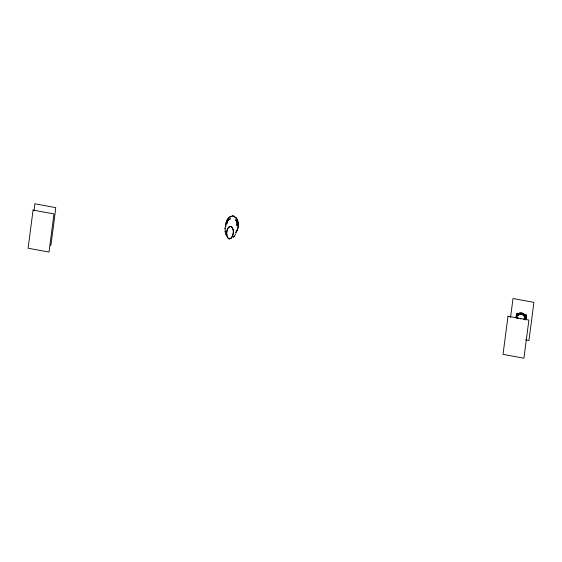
<?xml version="1.0" encoding="UTF-8"?>
<svg xmlns="http://www.w3.org/2000/svg" width="562" height="562" viewBox="0 0 562 562"><rect width="100%" height="100%" fill="white"/><g stroke="black" fill="none" stroke-linecap="round" stroke-linejoin="round"><path stroke-width="0.84" d="M226.69 232.738L227.076 236.504L228.65 238.674A1.581 1.384 17.7 0 0 229.626 238.857C233.736 237.094 234.93 229.493 231.207 226.76A1.581 1.117 14.5 0 0 230.23 226.577C227.02 227.287 226.655 231.46 226.683 234.178M233.335 232.12L233.125 229.458L232.162 227.47M225.06 227.575L225.538 234.923M224.962 228.748L224.997 228.165M233.321 232.296L232.738 235.267M226.704 232.506L226.886 231.137M227.16 223.381L228.039 219.103L227.919 220.072M520.651 318.949L520.7 318.563M227.772 221.231L227.891 220.262M237.375 221.618L237.473 220.845L236.672 224.463M510.521 317.586L513.008 298.52L533.9 302.37L528.926 340.502L525.582 339.891M516.745 315.205L516.345 317.249M516.85 314.418L517.005 313.245L519.576 313.715M526.432 314.98L525.568 319.553L526.432 314.98L523.861 314.502M226.929 230.912L227.582 228.846A7.643 5.648 18.7 0 1 229.001 227.224M517.005 313.245L516.232 317.6M232.668 235.464L232.401 236.138A7.643 6.498 12 0 1 231.242 238.295M524.437 318.619L524.557 318.366A2.768 1.574 -37.3 0 1 524.43 318.682L524.079 319.16A2.789 1.138 -25.1 0 1 523.608 319.56A3.674 2.936 15.8 0 0 524.55 318.408M235.618 234.087L233.799 236.841L234.101 236.469M233.925 236.686L233.349 237.403M524.093 319.097L523.644 319.504M230.539 238.534L229.984 238.787A1.707 1.489 17.5 0 1 229.127 238.843A1.707 1.482 17.9 0 1 228.334 238.471L227.322 237.136M232.078 227.378L231.537 226.929A1.707 1.215 14.3 0 0 230.729 226.598A1.707 1.215 14.6 0 0 229.879 226.627L229.345 226.816A3.737 2.726 16.7 0 0 228.882 227.125M235.752 217.656L233.652 216.082A2.262 1.728 15.2 0 0 232.759 215.92L230.188 216.777L232.605 215.92A2.297 1.756 15.2 0 1 233.799 216.138L236.096 218.07M517.532 317.411L517.728 317.987A2.789 0.92 48.5 0 0 517.904 318.268L518.08 318.478M517.897 318.218L517.637 317.614M227.259 236.988L226.697 234.389M524.641 316.989C524.03 313.94 519 312.978 517.644 315.928A2.768 1.735 74.3 0 1 517.757 315.725L518.087 315.24A2.789 2.171 86.3 0 1 518.796 314.692A2.789 2.508 -79.2 0 1 519.724 314.32L520.405 314.214A2.768 2.712 -60.8 0 1 521.459 314.313A2.768 2.761 51.6 0 1 522.491 314.601L523.117 314.938A2.789 2.655 -80 0 1 523.889 315.633A2.789 2.389 -62.2 0 1 524.444 316.406L524.704 317.228A2.768 1.988 -50 0 0 524.634 316.989M224.969 231.382L225.004 231.902M236.609 230.118A5.501 4.461 16 0 1 235.661 233.09M235.19 219.805A5.501 4.327 15.6 0 1 236.799 225.805M226.781 223.367A5.501 4.327 15.6 0 1 230.743 218.723M236.3 231.53A15.469 12.406 7.1 0 0 238.162 226.479A15.631 12.266 13.2 0 0 235.949 218.133M236.054 217.508A15.097 12.104 7 0 1 238.084 226.444A15.237 12.455 14 0 1 236.483 231.72M225.552 226.809A15.631 12.687 18.6 0 1 225.826 224.203A15.237 11.879 17.4 0 1 230.272 216.862M225.994 224.224A15.469 12.202 24.3 0 1 229.928 216.616M225.854 226.858A15.097 11.907 24.4 0 1 225.987 224.245M236.328 230.42A5.199 4.215 16 0 1 235.787 232.436M235.309 220.192A5.199 4.089 15.6 0 1 236.862 225.158M226.992 222.756A5.199 4.089 15.6 0 1 230.132 219.089M231.045 238.169A3.737 3.21 14.6 0 1 230.546 238.548M50.777 245.77A215.176 15.111 -79.6 0 0 55.75 207.638L34.858 203.788A215.176 15.111 -79.6 0 1 34.057 210.462M516.345 318.38A5.199 4.152 15.8 0 1 521.613 313.097A5.199 4.152 15.8 0 1 525.294 320.031M517.883 315.043A3.667 2.929 15.8 0 1 521.445 312.943A3.667 2.929 15.8 0 1 525.006 315.725M517.518 317.404A2.768 1.328 61.4 0 1 517.469 317.101M517.841 318.268A3.674 2.936 15.8 0 1 517.497 317.389M517.595 316.034A3.674 2.936 15.8 0 1 521.452 314.298A3.674 2.936 15.8 0 1 524.683 317.34M33.074 210.09L28.1 248.221L48.992 252.071L53.966 213.939L33.074 210.09M507.999 316.23L503.025 354.362L523.917 358.212L528.891 320.08L507.999 316.23"/></g></svg>
